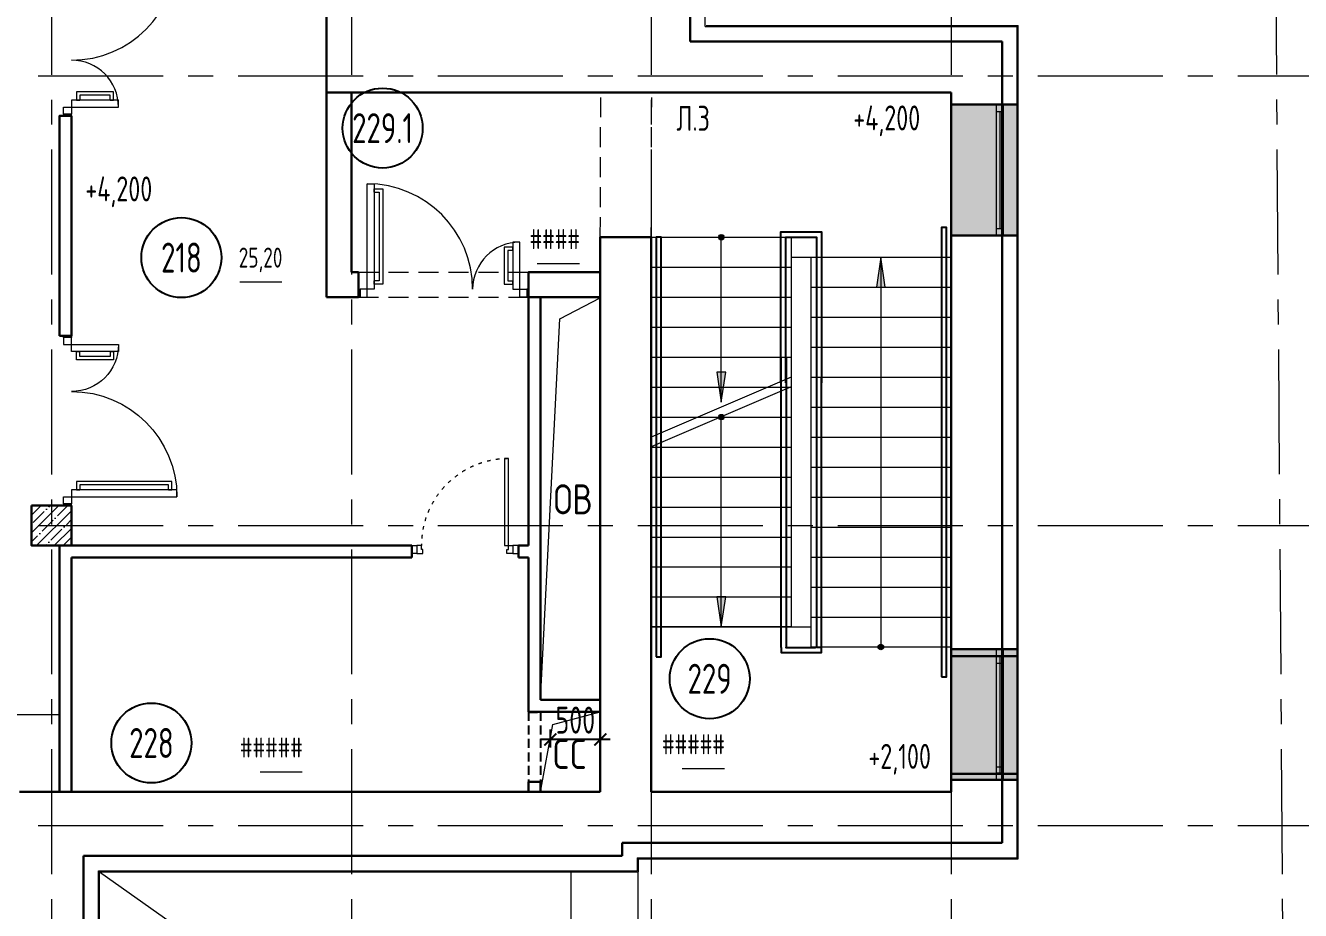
# Model space of a CAD drawing. Header units: millimetres. Extents: x -13407 to 95998, y -2719 to 109387.
# Drawn here: x 11310 to 24064, y 35435 to 44292 of the extents above; entities that cross this region are included whole.
import ezdxf
from ezdxf import colors
from ezdxf.entities.mleader import LeaderData, LeaderLine
from ezdxf.enums import TextEntityAlignment as Align
from ezdxf.math import Vec2, Vec3

# ---------------------------------------------------------------- set-up
doc = ezdxf.new("R2010")
doc.units = ezdxf.units.MM
for name, pattern in [('ACAD_ISO03W100', [30, 12, -18]), ('ADSK_Штрих_ш3 п1_5', [4.5, 3, -1.5]), ('CENTER', [2, 1.25, -0.25, 0.25, -0.25]), ('HIDDEN', [6, 4, -2])]:
    doc.linetypes.add(name, pattern=pattern)
for name, color, linetype, lineweight in [('АР_Двери', 5, 'Continuous', 18), ('АР_Колонны', 5, 'Continuous', 30), ('АР_Колонны Штрих', 250, 'Continuous', 5), ('АР_Лестницы', 250, 'Continuous', 15), ('АР_Лестницы ограждение', 94, 'Continuous', 25), ('АР_Маркер экспликации', 239, 'Continuous', 13), ('АР_Навесной фасад', 5, 'Continuous', 5), ('АР_Номер помещения', 1, 'Continuous', 25), ('АР_Окна БЛОК', 250, 'Continuous', 13), ('АР_Оси', 193, 'Continuous', 9), ('АР_Отметки', 250, 'Continuous', 15), ('АР_Перегородки газоблок', 165, 'Continuous', 30), ('АР_Помещения_площадь', 19, 'Continuous', 9), ('АР_Сущ Несущая стена', 202, 'Continuous', 30), ('АР_тонкая линия', 250, 'Continuous', 0), ('перекр 0.3', 181, 'Continuous', 30), ('Размер шахт', 95, 'Continuous', 9)]:
    doc.layers.add(name, color=color, linetype=linetype, lineweight=lineweight)
doc.layers.add('АР_Отверстия', color=251, linetype='Continuous')
doc.styles.add('ICOCPEUR', font='isocpeur.ttf')
doc.styles.add('ISOCPEUR', font='isocpeur.ttf', dxfattribs={"width": 0.7})
doc.styles.get("Standard").update_dxf_attribs({"font": 'arial.ttf'})
doc.dimstyles.new('R_100', dxfattribs={"dimtxt": 270, "dimasz": 120, "dimexe": 100, "dimexo": 0, "dimgap": 60, "dimtad": 1, "dimdec": 0, "dimrnd": 5, "dimzin": 0, "dimdsep": 46, "dimtxsty": 'ISOCPEUR', "dimblk": 'ARCHTICK', "dimcen": 0, "dimdle": 100, "dimclrd": 256, "dimclre": 256, "dimclrt": 256, "dimadec": 0, "dimazin": 0, "dimtfac": 2, "dimtdec": 0, "dimtofl": 0, "dimtmove": 1, "dimatfit": 3, "dimfxl": 1, "dimtvp": 3, "dimtolj": 1, "dimtzin": 0, "dimarcsym": 0})

# ---------------------------------------------------------------- blocks, each defined once
blk = doc.blocks.new('*U13')
h = blk.add_hatch(color=256)
h.dxf.hatch_style = 1
edge = h.paths.add_edge_path()
edge.add_arc((0, 0), 27.6, 359.64, 719.64)
h = blk.add_hatch(color=256)
h.dxf.hatch_style = 1
h.paths.add_polyline_path([(3600, -44), (3600, 44), (3900, 0)])
blk.add_line((3900, 0), (0, 0))
blk.add_lwpolyline([(3600, 44), (3600, -44), (3900, 0), (3600, 44)])
blk.add_circle((0, 0), 27.6)
blk = doc.blocks.new('*U85')
h = blk.add_hatch(color=256)
h.dxf.hatch_style = 1
edge = h.paths.add_edge_path()
edge.add_arc((0, 0), 27.6, 359.64, 719.64)
h = blk.add_hatch(color=256)
h.dxf.hatch_style = 1
h.paths.add_polyline_path([(1800, -44), (1800, 44), (2100, 0)])
blk.add_line((2100, 0), (0, 0))
blk.add_lwpolyline([(1800, 44), (1800, -44), (2100, 0), (1800, 44)])
blk.add_circle((0, 0), 27.6)
blk = doc.blocks.new('*U25')
for points in [[(0, 0), (0, -80), (55, -80), (55, 0), (0, 0)], [(55, -80), (55, 0), (115, 0), (115, -40), (100, -40), (100, -80), (55, -80)], [(1015, -80), (1015, 0), (955, 0), (955, -40), (970, -40), (970, -80), (1015, -80)], [(1070, 0), (1070, -80), (1015, -80), (1015, 0), (1070, 0)]]:
    blk.add_lwpolyline(points)
blk.add_lwpolyline([(100, -80), (100, -950), (140, -950), (140, -80)], close=True)
at = {"linetype": 'ACAD_ISO03W100', "ltscale": 3}
blk.add_arc((100, -80), 870, 270, 0, dxfattribs=at)
blk = doc.blocks.new('*U101')
at = {"true_color": 0xffffff}
h = blk.add_hatch(color=7, dxfattribs=at)
h.dxf.hatch_style = 1
h.paths.add_polyline_path([(-1180, -450), (0, -450), (0, 220), (-1180, 220)])
at = {"lineweight": 30}
for p, q in [((-1180, -450), (-1180, 220)), ((0, -450), (0, 220))]:
    blk.add_line(p, q, dxfattribs=at)
for p, q in [((0, 220), (-1180, 220)), ((-1180, 70), (0, 70)), ((-1180, 0), (0, 0)), ((-1110, 0), (-1110, 70)), ((-1110, 35), (-70, 35)), ((-70, 0), (-70, 70)), ((-1180, -450), (0, -450)), ((-1180, -450), (-1180, -450)), ((-1180, -450), (-1180, -450)), ((0, -450), (0, -450)), ((0, -450), (0, -450))]:
    blk.add_line(p, q)
blk = doc.blocks.new('*U29')
at = {"layer": 'АР_Номер помещения', "color": 7}
blk.add_circle((-17245, 1438), 400, dxfattribs=at)
at = {"layer": 'АР_Помещения_площадь', "color": 7}
blk.add_line((-17098, 535), (-17520, 535), dxfattribs=at)
at = {"color": 7, "style": 'ISOCPEUR', "width": 0.7, "flags": 1}
blk.add_attdef('КАТЕГОРИЯ', (-499, -2092), '', height=250, dxfattribs=at)
at = {"layer": 'АР_Номер помещения', "color": 7, "style": 'ISOCPEUR', "width": 0.7}
blk.add_attdef('НОМЕР_ПОМЕЩЕНИЯ', text='', height=300, dxfattribs=at).set_placement((-17245, 1438), align=Align.MIDDLE_CENTER)
at = {"layer": 'АР_Помещения_площадь', "color": 7, "lineweight": 30, "width": 0.7, "flags": 104}
blk.add_attdef('ИМЯ_ПОМЕЩЕНИЯ', text='', height=100, dxfattribs=at).set_placement((158, 1217), align=Align.MIDDLE_CENTER)
at = {"layer": 'АР_Помещения_площадь', "color": 7, "style": 'ISOCPEUR', "width": 0.7}
blk.add_attdef('ПЛОЩАДЬ_ПОМЕЩЕНИЯ', text='', height=200, dxfattribs=at).set_placement((-17093, 782), align=Align.MIDDLE_RIGHT)
blk = doc.blocks.new('*U26')
at = {"layer": 'АР_Номер помещения', "color": 7}
blk.add_circle((-17214, 795), 400, dxfattribs=at)
at = {"layer": 'АР_Помещения_площадь', "color": 7}
blk.add_line((-15705, 502), (-16127, 502), dxfattribs=at)
at = {"color": 7, "style": 'ISOCPEUR', "width": 0.7, "flags": 1}
blk.add_attdef('КАТЕГОРИЯ', (-499, -2092), '', height=250, dxfattribs=at)
at = {"layer": 'АР_Номер помещения', "color": 7, "style": 'ISOCPEUR', "width": 0.7}
blk.add_attdef('НОМЕР_ПОМЕЩЕНИЯ', text='', height=300, dxfattribs=at).set_placement((-17214, 795), align=Align.MIDDLE_CENTER)
at = {"layer": 'АР_Помещения_площадь', "color": 7, "lineweight": 30, "width": 0.7, "flags": 104}
blk.add_attdef('ИМЯ_ПОМЕЩЕНИЯ', text='', height=100, dxfattribs=at).set_placement((158, 1217), align=Align.MIDDLE_CENTER)
at = {"layer": 'АР_Помещения_площадь', "color": 7, "style": 'ISOCPEUR', "width": 0.7}
blk.add_attdef('ПЛОЩАДЬ_ПОМЕЩЕНИЯ', text='', height=200, dxfattribs=at).set_placement((-15700, 749), align=Align.MIDDLE_RIGHT)
blk = doc.blocks.new('*U86')
at = {"layer": 'АР_Номер помещения', "color": 7}
blk.add_circle((-22336, 3312), 400, dxfattribs=at)
at = {"layer": 'АР_Помещения_площадь', "color": 7}
blk.add_line((-20367, 1954), (-20790, 1954), dxfattribs=at)
at = {"color": 7, "style": 'ISOCPEUR', "width": 0.7, "flags": 1}
blk.add_attdef('КАТЕГОРИЯ', (-499, -2092), '', height=250, dxfattribs=at)
at = {"layer": 'АР_Номер помещения', "color": 7, "style": 'ISOCPEUR', "width": 0.7}
blk.add_attdef('НОМЕР_ПОМЕЩЕНИЯ', text='', height=300, dxfattribs=at).set_placement((-22336, 3312), align=Align.MIDDLE_CENTER)
at = {"layer": 'АР_Помещения_площадь', "color": 7, "style": 'ISOCPEUR', "width": 0.7}
blk.add_attdef('ПЛОЩАДЬ_ПОМЕЩЕНИЯ', text='', height=200, dxfattribs=at).set_placement((-20362, 2201), align=Align.MIDDLE_RIGHT)
at = {"layer": 'АР_Помещения_площадь', "color": 7, "lineweight": 30, "width": 0.7, "flags": 104}
blk.add_attdef('ИМЯ_ПОМЕЩЕНИЯ', text='', height=100, dxfattribs=at).set_placement((158, 1217), align=Align.MIDDLE_CENTER)
blk = doc.blocks.new('_ArchTick')
at = {"color": 0, "linetype": 'ByBlock', "const_width": 0.15}
blk.add_lwpolyline([(-0.5, -0.5), (0.5, 0.5)], dxfattribs=at)
blk = doc.blocks.new('*D351')
at = {"layer": 'Размер шахт', "lineweight": -2, "ltscale": 100, "transparency": 16777216}
for p, q in [((16560, 37066), (16560, 37246)), ((17060, 37066), (17060, 37246)), ((17160, 37146), (16460, 37146))]:
    blk.add_line(p, q, dxfattribs=at)
at = {"layer": 'Размер шахт', "lineweight": -2, "ltscale": 100, "transparency": 16777216, "xscale": 120, "yscale": 120, "zscale": 120, "rotation": 180}
blk.add_blockref('_ArchTick', (16560, 37146), dxfattribs=at)
at = {"layer": 'Размер шахт', "lineweight": -2, "ltscale": 100, "transparency": 16777216, "xscale": 120, "yscale": 120, "zscale": 120}
blk.add_blockref('_ArchTick', (17060, 37146), dxfattribs=at)
at = {"layer": 'Размер шахт', "ltscale": 100, "transparency": 16777216, "insert": (16810, 37341), "char_height": 270, "attachment_point": 5, "style": 'ISOCPEUR'}
blk.add_mtext('\\A1;500', dxfattribs=at)
blk = doc.blocks.new('*U90')
at = {"layer": 'АР_Номер помещения', "color": 7}
blk.add_circle((-1578, -3814), 400, dxfattribs=at)
at = {"layer": 'АР_Помещения_площадь', "color": 7}
blk.add_line((-573, -4061), (-995, -4061), dxfattribs=at)
at = {"color": 7, "style": 'ISOCPEUR', "width": 0.7, "flags": 1}
blk.add_attdef('КАТЕГОРИЯ', (-499, -2092), '', height=250, dxfattribs=at)
at = {"layer": 'АР_Номер помещения', "color": 7, "style": 'ISOCPEUR', "width": 0.7}
blk.add_attdef('НОМЕР_ПОМЕЩЕНИЯ', text='', height=300, dxfattribs=at).set_placement((-1578, -3814), align=Align.MIDDLE_CENTER)
at = {"layer": 'АР_Помещения_площадь', "color": 7, "lineweight": 30, "width": 0.7, "flags": 104}
blk.add_attdef('ИМЯ_ПОМЕЩЕНИЯ', text='', height=100, dxfattribs=at).set_placement((158, 1217), align=Align.MIDDLE_CENTER)
at = {"layer": 'АР_Помещения_площадь', "color": 7, "style": 'ISOCPEUR', "width": 0.7}
blk.add_attdef('ПЛОЩАДЬ_ПОМЕЩЕНИЯ', text='', height=200, dxfattribs=at).set_placement((-568, -3814), align=Align.MIDDLE_RIGHT)
blk = doc.blocks.new('*U102')
at = {"true_color": 0xffffff}
h = blk.add_hatch(color=7, dxfattribs=at)
h.dxf.hatch_style = 1
h.paths.add_polyline_path([(-1310, -450), (0, -450), (0, 220), (-1310, 220)])
at = {"lineweight": 30}
for p, q in [((-1310, -450), (-1310, 220)), ((0, -450), (0, 220))]:
    blk.add_line(p, q, dxfattribs=at)
for p, q in [((0, 220), (-1310, 220)), ((-1310, 70), (0, 70)), ((-1310, 0), (0, 0)), ((-1240, 0), (-1240, 70)), ((-1240, 35), (-70, 35)), ((-70, 0), (-70, 70)), ((-1310, -450), (0, -450)), ((-1310, -450), (-1310, -450)), ((-1310, -450), (-1310, -450)), ((0, -450), (0, -450)), ((0, -450), (0, -450))]:
    blk.add_line(p, q)
blk = doc.blocks.new('_DotSmall')
at = {"color": 0, "linetype": 'ByBlock', "const_width": 0.5}
blk.add_lwpolyline([(-0.0625, 0, 1), (0.0625, 0, 1)], format="xyb", close=True, dxfattribs=at)
blk = doc.blocks.new('1700-2')
for points in [[(80, 1600), (0, 1600), (0, 1583), (80, 1583), (80, 1600)], [(0, 1583), (80, 1583), (80, 1513), (50, 1513), (50, 1513), (0, 1513), (0, 1583)], [(-386, 1443), (-421, 1443), (-421, 1358), (-50, 1358), (-50, 1443), (-85, 1443)], [(-386, 1443), (-386, 1393), (-85, 1393), (-85, 1443)], [(-970, 57), (-1005, 57), (-1005, 142), (-50, 142), (-50, 57), (-85, 57)], [(-970, 57), (-970, 107), (-85, 107), (-85, 57)], [(0, -83), (80, -83), (80, -13), (50, -13), (50, -13), (0, -13), (0, -83)], [(80, -100), (0, -100), (0, -83), (80, -83), (80, -100)]]:
    blk.add_lwpolyline(points)
for points in [[(-471, 1443), (0, 1443), (0, 1513), (-471, 1513)], [(0, -13), (-1055, -13), (-1055, 57), (0, 57)]]:
    blk.add_lwpolyline(points, close=True)
for centre, radius, start, end in [((0, 1513), 471, 180, 270), ((0, -13), 1055, 90, 180)]:
    blk.add_arc(centre, radius, start, end)
blk = doc.blocks.new('*U267')
h = blk.add_hatch(color=256)
h.dxf.hatch_style = 1
edge = h.paths.add_edge_path()
edge.add_arc((0, 0), 27.6, 359.64, 719.64)
h = blk.add_hatch(color=256)
h.dxf.hatch_style = 1
h.paths.add_polyline_path([(1350, -44), (1350, 44), (1650, 0)])
blk.add_line((1650, 0), (0, 0))
blk.add_lwpolyline([(1350, 44), (1350, -44), (1650, 0), (1350, 44)])
blk.add_circle((0, 0), 27.6)

msp = doc.modelspace()

# ---------------------------------------------------------------- hatches: boundary and pattern name
at = {"layer": 'АР_Колонны Штрих', "ltscale": 100}
h = msp.add_hatch(dxfattribs=at)
h.set_pattern_fill('ANSI35', color=256, scale=500)
h.set_pattern_definition([(45, (-945682.16, 79358.67), (-88.388348, 88.388348), []), (45, (-945593.77, 79358.67), (-88.388348, 88.388348), [156.25, -31.25, 0, -31.25])])
h.paths.add_polyline_path([(11769.9, 39487.2), (11369.9, 39487.2), (11369.9, 39087.2), (11769.9, 39087.2)])

# ---------------------------------------------------------------- linework, layer by layer
for p, q in [((16338.5, 37420.6), (16431.5, 37420.6)), ((16338.5, 36722.4), (16431.5, 36722.4))]:
    msp.add_line(p, q)
at = {"linetype": 'ADSK_Штрих_ш3 п1_5', "ltscale": 30}
for p, q in [((16340.5, 37422.1), (16340.5, 36722.2)), ((16460.5, 37422.1), (16460.5, 36722.2))]:
    msp.add_line(p, q, dxfattribs=at)
at = {"layer": 'АР_Колонны', "ltscale": 100}
msp.add_lwpolyline([(11369.9, 39487.2), (11769.9, 39487.2), (11769.9, 39087.2), (11369.9, 39087.2)], close=True, dxfattribs=at)
at = {"layer": 'АР_Лестницы', "color": 18, "ltscale": 100, "true_color": 0x000000}
for p, q in [((18970.7, 41972.2), (19169.4, 41972.2)), ((17569.9, 41873.2), (18970.6, 41873.2)), ((19169.4, 41672.2), (20570.3, 41672.2)), ((17569.9, 41573.2), (18970.6, 41573.2)), ((19169.4, 41372.2), (20570.2, 41372.2)), ((17569.9, 41273.2), (18970.6, 41273.2)), ((19169.4, 41072.2), (20570.3, 41072.2)), ((17569.9, 40973.2), (18970.6, 40973.2)), ((18970.6, 40773.1), (17570, 40173.1)), ((19169.4, 40772.2), (20570.2, 40772.2)), ((17569.9, 40673.2), (18970.6, 40673.2)), ((18970.6, 40676.6), (17570, 40076.6)), ((19169.4, 40472.2), (20570.3, 40472.2)), ((17569.9, 40373.2), (18970.6, 40373.2)), ((17569.9, 40073.2), (18970.6, 40073.2)), ((19169.4, 40172.2), (20570.2, 40172.2)), ((19169.4, 39872.2), (20570.2, 39872.2)), ((17569.9, 39773.2), (18970.6, 39773.2)), ((19169.5, 39572.2), (20570.2, 39572.2)), ((17569.9, 39473.2), (18970.6, 39473.2)), ((17569.9, 39173.2), (18970.6, 39173.2)), ((19169.5, 39272.2), (20570.2, 39272.2)), ((19169.5, 38972.2), (20570.2, 38972.2)), ((17569.9, 38873.2), (18970.6, 38873.2)), ((19169.5, 38672.2), (20570.2, 38672.2)), ((17569.9, 38573.2), (18970.6, 38573.2)), ((17569.9, 38273.2), (18970.6, 38273.2)), ((17569.9, 38273.2), (18970.6, 38273.2)), ((18970.7, 38273.2), (19169.4, 38273.2)), ((19169.5, 38372.2), (20570.2, 38372.2))]:
    msp.add_line(p, q, dxfattribs=at)
at = {"layer": 'АР_Лестницы', "color": 18, "ltscale": 50, "true_color": 0x000000}
msp.add_line((11649.9, 37392.2), (-110.2, 37392.2), dxfattribs=at)
at = {"layer": 'АР_Лестницы', "ltscale": 100}
for points in [[(17569.9, 38273.2), (17569.9, 42173.2), (18970.6, 42173.2), (18970.6, 38273.2)], [(19169.4, 38072.2), (19169.4, 41972.2), (20570, 41972.2), (20570, 38072.2)]]:
    msp.add_lwpolyline(points, close=True, dxfattribs=at)
at = {"layer": 'АР_Лестницы ограждение', "ltscale": 100}
for points in [[(18865.9, 40717.2), (18865.9, 42226.4), (19271.8, 42226.4), (19271.8, 40717.2)], [(18915.9, 40717.2), (18915.9, 42173.2), (19221.8, 42173.2), (19221.8, 40717.2)], [(18867.9, 38067.8), (18867.9, 38067.8), (18867.9, 40973.2)], [(18917.9, 40973.2), (18917.9, 38072.2)], [(19221.8, 38072.2), (19271.8, 38072.2), (19271.8, 40772.2)], [(19221.8, 40772.2), (19221.8, 38072.2)], [(18867.9, 38067.8), (18867.9, 38019), (19272.3, 38019), (19272.3, 38072.2)], [(18915.9, 38072.2), (18915.9, 38069), (19211.8, 38069), (19211.8, 38072.2)]]:
    msp.add_lwpolyline(points, dxfattribs=at)
for points in [[(20471.4, 37773), (20521.4, 37773), (20521.4, 42272.2), (20471.4, 42272.2)], [(17619.9, 37974), (17669.9, 37974), (17669.9, 42173.2), (17619.9, 42173.2)]]:
    msp.add_lwpolyline(points, close=True, dxfattribs=at)
at = {"layer": 'АР_Навесной фасад', "ltscale": 100}
for p, q in [((18109.8, 44282.2), (18109.8, 47212.2)), ((18109.8, 44282.2), (21230, 44282.2)), ((18119.8, 44292.2), (21240, 44292.2)), ((21230, 35962.2), (21230, 44282.2)), ((21240, 35952.2), (21240, 44292.2)), ((17429.8, 35962.2), (21230, 35962.2)), ((17439.8, 35952.2), (21240, 35952.2)), ((12039.8, 35832.2), (17429.8, 35832.2)), ((12039.8, 27522.2), (12039.8, 35832.2)), ((12049.8, 35822.2), (17439.8, 35822.2)), ((12049.8, 27532.2), (12049.8, 35822.2))]:
    msp.add_line(p, q, dxfattribs=at)
at = {"layer": 'АР_Навесной фасад', "color": 18, "ltscale": 100, "true_color": 0x000000}
for points in [[(17429.8, 35962.2), (17429.8, 35832.2)], [(17439.8, 35952.2), (17439.8, 35822.2)], [(16769.8, 31497.2), (16769.8, 35822.2)], [(17439.8, 31497.2), (17439.8, 35822.2)]]:
    msp.add_lwpolyline(points, dxfattribs=at)
at = {"layer": 'АР_Оси', "linetype": 'CENTER', "ltscale": 1000}
for p, q in [((11569.9, 79049.7), (11569.9, 23317.3)), ((14569.9, 79049.7), (14572.6, 23367.3)), ((17569.9, 79049.7), (17569.9, 23317.3)), ((20569.9, 79049.7), (20569.9, 23317.3)), ((23569.9, 79049.7), (23969.9, 23317.3)), ((-12563.8, 43787.2), (70614.6, 43787.2)), ((-12563.8, 39287.2), (70614.6, 39287.2)), ((-12563.8, 36287.2), (70614.6, 36287.2))]:
    msp.add_line(p, q, dxfattribs=at)
at = {"layer": 'АР_Перегородки газоблок', "ltscale": 100}
for p, q in [((14319.8, 43622.2), (14319.8, 41572.2)), ((14319.8, 41572.2), (14640.5, 41572.2)), ((16340.5, 41572.2), (17060, 41572.2)), ((16340.5, 37422.1), (16340.5, 38967.2)), ((16340.5, 37422.1), (16460.5, 37422.1)), ((16340.5, 36722.2), (16460.5, 36722.2)), ((16340.5, 36622.2), (16340.5, 36722.2))]:
    msp.add_line(p, q, dxfattribs=at)
for points in [[(14569.8, 43622.2), (14569.8, 41822.2)], [(11769.9, 43387.2), (11649.9, 43387.2), (11649.9, 41187.2)], [(11769.9, 43387.2), (11769.9, 41187.2)], [(14569.8, 41822.2), (14640.5, 41822.2)], [(14640.5, 41822.2), (14640.5, 41572.2)], [(16340.5, 39087.3), (16340.5, 41822.2), (17060, 41822.2)], [(16340.5, 41822.2), (17060, 41822.2)], [(16340.5, 41822.2), (16340.5, 41572.2)], [(17060, 41572.2), (16460.5, 41572.2), (16460.5, 37542.2)], [(11769.9, 41187.2), (11649.9, 41187.2)], [(11649.9, 39087.2), (11649.9, 37330)], [(11769.9, 39087.2), (15175.3, 39087.3)], [(15175.3, 39087.3), (15175.3, 38967.3)], [(16240.3, 38967.3), (16240.3, 39087.3)], [(16240.3, 39087.3), (16340.5, 39087.3)], [(15175.3, 38967.3), (11769.9, 38967.2)], [(11769.9, 38967.2), (11769.9, 36622.2)], [(16340.5, 38967.2), (16240.3, 38967.3)], [(17059.9, 38252.3), (17059.9, 38372.3)], [(11649.9, 37542.9), (11649.9, 36622.2)], [(17059.9, 37542.2), (16460.5, 37542.2)], [(16460.5, 37422.1), (17060, 37422.2)], [(16460.5, 36722.2), (16460.5, 36622.2)]]:
    msp.add_lwpolyline(points, dxfattribs=at)
at = {"layer": 'АР_Сущ Несущая стена', "ltscale": 100}
for p, q in [((17959.8, 44132.2), (17959.8, 47062.2)), ((14319.8, 44781.6), (14319.8, 43622.2)), ((17959.8, 44132.2), (21080, 44132.2)), ((21080, 36112.2), (21080, 44132.2)), ((16830, 43622.2), (14319.8, 43622.2)), ((16830, 43622.2), (17060, 43622.2)), ((17064.3, 43622.2), (17574.3, 43622.2)), ((17569.9, 43622.2), (20570, 43622.2)), ((20570, 36622.2), (20570, 43622.2)), ((17059.9, 42173.2), (17569.9, 42173.2)), ((17060, 36622.2), (17060, 42173.2)), ((17570, 36622.2), (17570, 42173.2)), ((11249.8, 36622.2), (17060, 36622.2)), ((17570, 36622.2), (20570, 36622.2)), ((17279.8, 36112.2), (21080, 36112.2)), ((11889.8, 35982.2), (17279.8, 35982.2)), ((11889.8, 27372.2), (11889.8, 35982.2))]:
    msp.add_line(p, q, dxfattribs=at)
for points in [[(17060, 43622.2), (17064.3, 43622.2), (17574.2, 43622.2), (17569.9, 43622.2)], [(17279.8, 36112.2), (17279.8, 35982.2)]]:
    msp.add_lwpolyline(points, dxfattribs=at)
at = {"layer": 'АР_тонкая линия', "ltscale": 100}
msp.add_line((12049.8, 35822.2), (16769.8, 32496.5), dxfattribs=at)
at = {"layer": 'АР_тонкая линия', "color": 18, "ltscale": 100, "true_color": 0x000000}
for points in [[(16460.5, 37542.2), (16654.9, 41357.9), (17060, 41568.1)], [(16460.5, 36622.2), (16586, 37298.3), (17060, 37422.1)]]:
    msp.add_lwpolyline(points, dxfattribs=at)
at = {"layer": 'перекр 0.3', "color": 7, "linetype": 'HIDDEN', "lineweight": 5, "ltscale": 50}
for p, q in [((17059.9, 42173.2), (17064.3, 43622.2)), ((17570, 42173.2), (17574.3, 43622.2)), ((14640.5, 41822.2), (16340.5, 41822.2)), ((14640.5, 41572.2), (16340.9, 41572.2))]:
    msp.add_line(p, q, dxfattribs=at)

# ---------------------------------------------------------------- block references
at = {"layer": 'АР_Двери', "lineweight": 30, "ltscale": 100}
for p, rotation in [((11769.9, 44987.2), 180), ((14740.9, 41653.1), 270)]:
    msp.add_blockref('1700-2', p, dxfattribs=dict(at, rotation=rotation))
at = {"layer": 'АР_Двери', "lineweight": 30, "ltscale": 100, "xscale": -1}
msp.add_blockref('1700-2', (11769.9, 39587.2), dxfattribs=at)
at = {"layer": 'АР_Двери', "rotation": 180}
msp.add_blockref('*U25', (16240.3, 39007.3), dxfattribs=at)
at = {"layer": 'АР_Лестницы', "ltscale": 100}
for name, p, rotation in [('*U267', (18270.3, 42173.2), 270), ('*U13', (19866.1, 38072.2), 89.99999999999999), ('*U85', (18270.3, 40373.2), 270)]:
    msp.add_blockref(name, p, dxfattribs=dict(at, rotation=rotation))
at = {"layer": 'АР_Маркер экспликации', "color": 7}
ref = msp.add_blockref('*U86', (37218.2, 39953.1), dxfattribs=at)
ref.add_attrib('НОМЕР_ПОМЕЩЕНИЯ', '229.1', dxfattribs={"layer": 'АР_Номер помещения', "color": 7, "height": 300, "style": 'ISOCPEUR', "width": 0.7}).set_placement((14882.1, 43264.9), align=Align.MIDDLE_CENTER)
ref.add_attrib('ПЛОЩАДЬ_ПОМЕЩЕНИЯ', '####', dxfattribs={"layer": 'АР_Помещения_площадь', "color": 7, "height": 200, "style": 'ISOCPEUR', "width": 0.7}).set_placement((16855.9, 42153.9), align=Align.MIDDLE_RIGHT)
ref = msp.add_blockref('*U90', (14447.8, 45783.5), dxfattribs=at)
ref.add_attrib('НОМЕР_ПОМЕЩЕНИЯ', '218', dxfattribs={"layer": 'АР_Номер помещения', "color": 7, "height": 300, "style": 'ISOCPEUR', "width": 0.7}).set_placement((12869.7, 41969.3), align=Align.MIDDLE_CENTER)
ref.add_attrib('ПЛОЩАДЬ_ПОМЕЩЕНИЯ', '25,20', dxfattribs={"layer": 'АР_Помещения_площадь', "color": 7, "height": 200, "style": 'ISOCPEUR', "width": 0.7}).set_placement((13879.9, 41969.5), align=Align.MIDDLE_RIGHT)
ref = msp.add_blockref('*U29', (35399.2, 36316.8), dxfattribs=at)
ref.add_attrib('НОМЕР_ПОМЕЩЕНИЯ', '229', dxfattribs={"layer": 'АР_Номер помещения', "color": 7, "height": 300, "style": 'ISOCPEUR', "width": 0.7}).set_placement((18153.9, 37754.6), align=Align.MIDDLE_CENTER)
ref.add_attrib('ПЛОЩАДЬ_ПОМЕЩЕНИЯ', '#####', dxfattribs={"layer": 'АР_Помещения_площадь', "color": 7, "height": 200, "style": 'ISOCPEUR', "width": 0.7}).set_placement((18306.1, 37098.5), align=Align.MIDDLE_RIGHT)
ref = msp.add_blockref('*U26', (29783.6, 36316.8), dxfattribs=at)
ref.add_attrib('НОМЕР_ПОМЕЩЕНИЯ', '228', dxfattribs={"layer": 'АР_Номер помещения', "color": 7, "height": 300, "style": 'ISOCPEUR', "width": 0.7}).set_placement((12569.8, 37112), align=Align.MIDDLE_CENTER)
ref.add_attrib('ПЛОЩАДЬ_ПОМЕЩЕНИЯ', '#####', dxfattribs={"layer": 'АР_Помещения_площадь', "color": 7, "height": 200, "style": 'ISOCPEUR', "width": 0.7}).set_placement((14083.8, 37065.8), align=Align.MIDDLE_RIGHT)
at = {"layer": 'АР_Окна БЛОК', "rotation": 270}
for name, p in [('*U102', (21020, 42192.2)), ('*U102', (21020.1, 36742.2)), ('*U101', (21020, 36802.2))]:
    msp.add_blockref(name, p, dxfattribs=at)

# ---------------------------------------------------------------- texts
at = {"layer": 'АР_Отверстия', "ltscale": 100, "char_height": 300, "attachment_point": 5, "line_spacing_factor": 0.7, "style": 'ICOCPEUR'}
for s, insert in [('\\A1;{\\W0.8;ОВ}', (16787, 39550.2)), ('\\A1;{\\W0.8;CC}', (16751.2, 37001.6))]:
    msp.add_mtext(s, dxfattribs=dict(at, insert=insert))

# ---------------------------------------------------------------- dimensions: what is measured, and where the dimension line sits
at = {"layer": 'Размер шахт', "ltscale": 100}
dim = msp.add_linear_dim(base=(16560.4873, 37146.0094), p1=(17059.9733, 37065.7649), p2=(16560.4873, 37065.7653), dimstyle='R_100', override={"dimpost": '\\X', "dimfxl": 300, "dimarcsym": 1}, dxfattribs=at)
dim.commit()
dim.dimension.update_dxf_attribs({"geometry": '*D351', "text_midpoint": (16810.2303, 37146.0094), "dimtype": 160})

# ---------------------------------------------------------------- leaders
at = {"layer": 'АР_Отметки'}
ml = msp.add_multileader_mtext('Standard', dxfattribs=at)
ml.set_content('Л.4', color=256, style='ISOCPEUR')
ml.set_leader_properties(color=256, linetype='Continuous', lineweight=-1)
ml.set_arrow_properties(name='DOTSMALL')
ml.build(insert=Vec2(0, 0))
ml.multileader.update_dxf_attribs({"has_text_frame": 1, "text_left_attachment_type": 4, "text_right_attachment_type": 4, "dogleg_length": 100, "arrow_head_size": 180})
ctx = ml.context
ctx.base_point, ctx.char_height, ctx.arrow_head_size, ctx.landing_gap_size, ctx.plane_origin = Vec3(24105, 74801.7), 250, 180, 50, Vec3(52223.5, 62665)
ctx.left_attachment, ctx.right_attachment = 4, 4
notes = []
notes.append((ctx, [(0, (0, 0, 0), (0, 0), (1, 0), 1, [])]))
ctx.mtext.insert, ctx.mtext.width, ctx.mtext.line_spacing_style, ctx.mtext.flow_direction = Vec3(24155, 75135.1), 852.697, 2, 5
ml = msp.add_multileader_mtext('Standard', dxfattribs=at)
ml.set_content('+4,200', color=256, style='ISOCPEUR')
ml.set_leader_properties(color=256, linetype='Continuous', lineweight=-1)
ml.set_arrow_properties(name='DOTSMALL')
ml.build(insert=Vec2(0, 0))
ml.multileader.update_dxf_attribs({"has_text_frame": 1, "text_left_attachment_type": 4, "text_right_attachment_type": 4, "dogleg_length": 100, "arrow_head_size": 180})
ctx = ml.context
ctx.base_point, ctx.char_height, ctx.arrow_head_size, ctx.landing_gap_size, ctx.plane_origin = Vec3(29759, 73421.5), 250, 180, 50, Vec3(29677.6, 72154)
ctx.left_attachment, ctx.right_attachment = 4, 4
notes.append((ctx, [(0, (0, 0, 0), (0, 0), (1, 0), 1, [])]))
ctx.mtext.insert, ctx.mtext.width, ctx.mtext.line_spacing_style, ctx.mtext.flow_direction = Vec3(29809, 73754.8), 852.697, 2, 5
ml = msp.add_multileader_mtext('Standard', dxfattribs=at)
ml.set_content('+2,850', color=256, style='ISOCPEUR')
ml.set_leader_properties(color=256, linetype='Continuous', lineweight=-1)
ml.set_arrow_properties(name='DOTSMALL')
ml.build(insert=Vec2(0, 0))
ml.multileader.update_dxf_attribs({"has_text_frame": 1, "text_left_attachment_type": 4, "text_right_attachment_type": 4, "dogleg_length": 100, "arrow_head_size": 180})
ctx = ml.context
ctx.base_point, ctx.char_height, ctx.arrow_head_size, ctx.landing_gap_size, ctx.plane_origin = Vec3(23981.1, 72724.2), 250, 180, 50, Vec3(24541, 73663.5)
ctx.left_attachment, ctx.right_attachment = 4, 4
notes.append((ctx, [(0, (0, 0, 0), (0, 0), (1, 0), 1, [])]))
ctx.mtext.insert, ctx.mtext.width, ctx.mtext.line_spacing_style, ctx.mtext.flow_direction = Vec3(24031.1, 73057.5), 852.697, 2, 5
ml = msp.add_multileader_mtext('Standard', dxfattribs=at)
ml.set_content('+2,100', color=256, style='ISOCPEUR')
ml.set_leader_properties(color=256, linetype='Continuous', lineweight=-1)
ml.set_arrow_properties(name='DOTSMALL')
ml.build(insert=Vec2(0, 0))
ml.multileader.update_dxf_attribs({"has_text_frame": 1, "text_left_attachment_type": 4, "text_right_attachment_type": 4, "dogleg_length": 100, "arrow_head_size": 180})
ctx = ml.context
ctx.base_point, ctx.char_height, ctx.arrow_head_size, ctx.landing_gap_size, ctx.plane_origin = Vec3(55581.7, 70947), 250, 180, 50, Vec3(49822.1, 65161.6)
ctx.left_attachment, ctx.right_attachment = 4, 4
notes.append((ctx, [(0, (0, 0, 0), (0, 0), (1, 0), 1, [])]))
ctx.mtext.insert, ctx.mtext.width, ctx.mtext.line_spacing_style, ctx.mtext.flow_direction = Vec3(55631.7, 71280.3), 852.697, 2, 5
ml = msp.add_multileader_mtext('Standard', dxfattribs=at)
ml.set_content('Л.5', color=256, style='ISOCPEUR')
ml.set_leader_properties(color=256, linetype='Continuous', lineweight=-1)
ml.set_arrow_properties(name='DOTSMALL')
ml.build(insert=Vec2(0, 0))
ml.multileader.update_dxf_attribs({"has_text_frame": 1, "text_left_attachment_type": 4, "text_right_attachment_type": 4, "dogleg_length": 100, "arrow_head_size": 180})
ctx = ml.context
ctx.base_point, ctx.char_height, ctx.arrow_head_size, ctx.landing_gap_size, ctx.plane_origin = Vec3(54054.2, 70700.7), 250, 180, 50, Vec3(79808.7, 56971.3)
ctx.left_attachment, ctx.right_attachment = 4, 4
notes.append((ctx, [(0, (0, 0, 0), (0, 0), (1, 0), 1, [])]))
ctx.mtext.insert, ctx.mtext.width, ctx.mtext.line_spacing_style, ctx.mtext.flow_direction = Vec3(54104.2, 71034), 852.697, 2, 5
ml = msp.add_multileader_mtext('Standard', dxfattribs=at)
ml.set_content('+4,200', color=256, style='ISOCPEUR')
ml.set_leader_properties(color=256, linetype='Continuous', lineweight=-1)
ml.set_arrow_properties(name='DOTSMALL')
ml.build(insert=Vec2(0, 0))
ml.multileader.update_dxf_attribs({"has_text_frame": 1, "text_left_attachment_type": 4, "text_right_attachment_type": 4, "dogleg_length": 100, "arrow_head_size": 180})
ctx = ml.context
ctx.base_point, ctx.char_height, ctx.arrow_head_size, ctx.landing_gap_size, ctx.plane_origin = Vec3(25913.8, 67369.3), 250, 180, 50, Vec3(25832.4, 66101.8)
ctx.left_attachment, ctx.right_attachment = 4, 4
notes.append((ctx, [(0, (0, 0, 0), (0, 0), (1, 0), 1, [])]))
ctx.mtext.insert, ctx.mtext.width, ctx.mtext.line_spacing_style, ctx.mtext.flow_direction = Vec3(25963.8, 67702.7), 852.697, 2, 5
ml = msp.add_multileader_mtext('Standard', dxfattribs=at)
ml.set_content('+4,200', color=256, style='ISOCPEUR')
ml.set_leader_properties(color=256, linetype='Continuous', lineweight=-1)
ml.set_arrow_properties(name='DOTSMALL')
ml.build(insert=Vec2(0, 0))
ml.multileader.update_dxf_attribs({"has_text_frame": 1, "text_left_attachment_type": 4, "text_right_attachment_type": 4, "dogleg_length": 100, "arrow_head_size": 180})
ctx = ml.context
ctx.base_point, ctx.char_height, ctx.arrow_head_size, ctx.landing_gap_size, ctx.plane_origin = Vec3(55040.2, 64919.7), 250, 180, 50, Vec3(54958.8, 63652.1)
ctx.left_attachment, ctx.right_attachment = 4, 4
notes.append((ctx, [(0, (0, 0, 0), (0, 0), (1, 0), 1, [])]))
ctx.mtext.insert, ctx.mtext.width, ctx.mtext.line_spacing_style, ctx.mtext.flow_direction = Vec3(55090.2, 65253), 852.697, 2, 5
ml = msp.add_multileader_mtext('Standard', dxfattribs=at)
ml.set_content('+4,200', color=256, style='ISOCPEUR')
ml.set_leader_properties(color=256, linetype='Continuous', lineweight=-1)
ml.set_arrow_properties(name='DOTSMALL')
ml.build(insert=Vec2(0, 0))
ml.multileader.update_dxf_attribs({"has_text_frame": 1, "text_left_attachment_type": 4, "text_right_attachment_type": 4, "dogleg_length": 100, "arrow_head_size": 180})
ctx = ml.context
ctx.base_point, ctx.char_height, ctx.arrow_head_size, ctx.landing_gap_size, ctx.plane_origin = Vec3(13549.7, 58666.1), 250, 180, 50, Vec3(13468.3, 57398.6)
ctx.left_attachment, ctx.right_attachment = 4, 4
notes.append((ctx, [(0, (0, 0, 0), (0, 0), (1, 0), 1, [])]))
ctx.mtext.insert, ctx.mtext.width, ctx.mtext.line_spacing_style, ctx.mtext.flow_direction = Vec3(13599.7, 58999.5), 852.697, 2, 5
ml = msp.add_multileader_mtext('Standard', dxfattribs=at)
ml.set_content('+4,200', color=256, style='ISOCPEUR')
ml.set_leader_properties(color=256, linetype='Continuous', lineweight=-1)
ml.set_arrow_properties(name='DOTSMALL')
ml.build(insert=Vec2(0, 0))
ml.multileader.update_dxf_attribs({"has_text_frame": 1, "text_left_attachment_type": 4, "text_right_attachment_type": 4, "dogleg_length": 100, "arrow_head_size": 180})
ctx = ml.context
ctx.base_point, ctx.char_height, ctx.arrow_head_size, ctx.landing_gap_size, ctx.plane_origin = Vec3(19540.3, 43158.7), 250, 180, 50, Vec3(18238.9, 41600)
ctx.left_attachment, ctx.right_attachment = 4, 4
notes.append((ctx, [(0, (0, 0, 0), (0, 0), (1, 0), 1, [])]))
ctx.mtext.insert, ctx.mtext.width, ctx.mtext.line_spacing_style, ctx.mtext.flow_direction = Vec3(19590.3, 43492.1), 852.697, 2, 5
ml = msp.add_multileader_mtext('Standard', dxfattribs=at)
ml.set_content('Л.3', color=256, style='ISOCPEUR')
ml.set_leader_properties(color=256, linetype='Continuous', lineweight=-1)
ml.set_arrow_properties(name='DOTSMALL')
ml.build(insert=Vec2(0, 0))
ml.multileader.update_dxf_attribs({"has_text_frame": 1, "text_left_attachment_type": 4, "text_right_attachment_type": 4, "dogleg_length": 100, "arrow_head_size": 180})
ctx = ml.context
ctx.base_point, ctx.char_height, ctx.arrow_head_size, ctx.landing_gap_size, ctx.plane_origin = Vec3(17771.7, 43154.9), 250, 180, 50, Vec3(44672.1, 29297.8)
ctx.left_attachment, ctx.right_attachment = 4, 4
notes.append((ctx, [(0, (0, 0, 0), (0, 0), (1, 0), 1, [])]))
ctx.mtext.insert, ctx.mtext.width, ctx.mtext.line_spacing_style, ctx.mtext.flow_direction = Vec3(17821.7, 43488.3), 852.697, 2, 5
ml = msp.add_multileader_mtext('Standard', dxfattribs=at)
ml.set_content('+4,200', color=256, style='ISOCPEUR')
ml.set_leader_properties(color=256, linetype='Continuous', lineweight=-1)
ml.set_arrow_properties(name='DOTSMALL')
ml.build(insert=Vec2(0, 0))
ml.multileader.update_dxf_attribs({"has_text_frame": 1, "text_left_attachment_type": 4, "text_right_attachment_type": 4, "dogleg_length": 100, "arrow_head_size": 180})
ctx = ml.context
ctx.base_point, ctx.char_height, ctx.arrow_head_size, ctx.landing_gap_size, ctx.plane_origin = Vec3(11858.1, 42448.2), 250, 180, 50, Vec3(14448.8, 40181.2)
ctx.left_attachment, ctx.right_attachment = 4, 4
notes.append((ctx, [(0, (0, 0, 0), (0, 0), (1, 0), 1, [])]))
ctx.mtext.insert, ctx.mtext.width, ctx.mtext.line_spacing_style, ctx.mtext.flow_direction = Vec3(11908.1, 42781.6), 852.697, 2, 5
ml = msp.add_multileader_mtext('Standard', dxfattribs=at)
ml.set_content('+2,100', color=256, style='ISOCPEUR')
ml.set_leader_properties(color=256, linetype='Continuous', lineweight=-1)
ml.set_arrow_properties(name='DOTSMALL')
ml.build(insert=Vec2(0, 0))
ml.multileader.update_dxf_attribs({"has_text_frame": 1, "text_left_attachment_type": 4, "text_right_attachment_type": 4, "dogleg_length": 100, "arrow_head_size": 180})
ctx = ml.context
ctx.base_point, ctx.char_height, ctx.arrow_head_size, ctx.landing_gap_size, ctx.plane_origin = Vec3(19691.7, 36769.8), 250, 180, 50, Vec3(18716.1, 37414.3)
ctx.left_attachment, ctx.right_attachment = 4, 4
notes.append((ctx, [(0, (0, 0, 0), (0, 0), (1, 0), 1, [])]))
ctx.mtext.insert, ctx.mtext.width, ctx.mtext.line_spacing_style, ctx.mtext.flow_direction = Vec3(19741.7, 37103.1), 852.697, 2, 5
for ctx, leaders in notes:
    for number, flags, end, landing, length, lines in leaders:
        leader = LeaderData()
        leader.index, (leader.has_last_leader_line, leader.has_dogleg_vector, leader.attachment_direction) = number, flags
        leader.last_leader_point, leader.dogleg_vector, leader.dogleg_length = Vec3(end), Vec3(landing), length
        for number, points, colour, breaks in lines:
            line = LeaderLine()
            line.index, line.vertices, line.color, line.breaks = number, Vec3.list(points), colors.encode_raw_color(colour), breaks
            leader.lines.append(line)
        ctx.leaders.append(leader)

doc.saveas('drawing.dxf')
